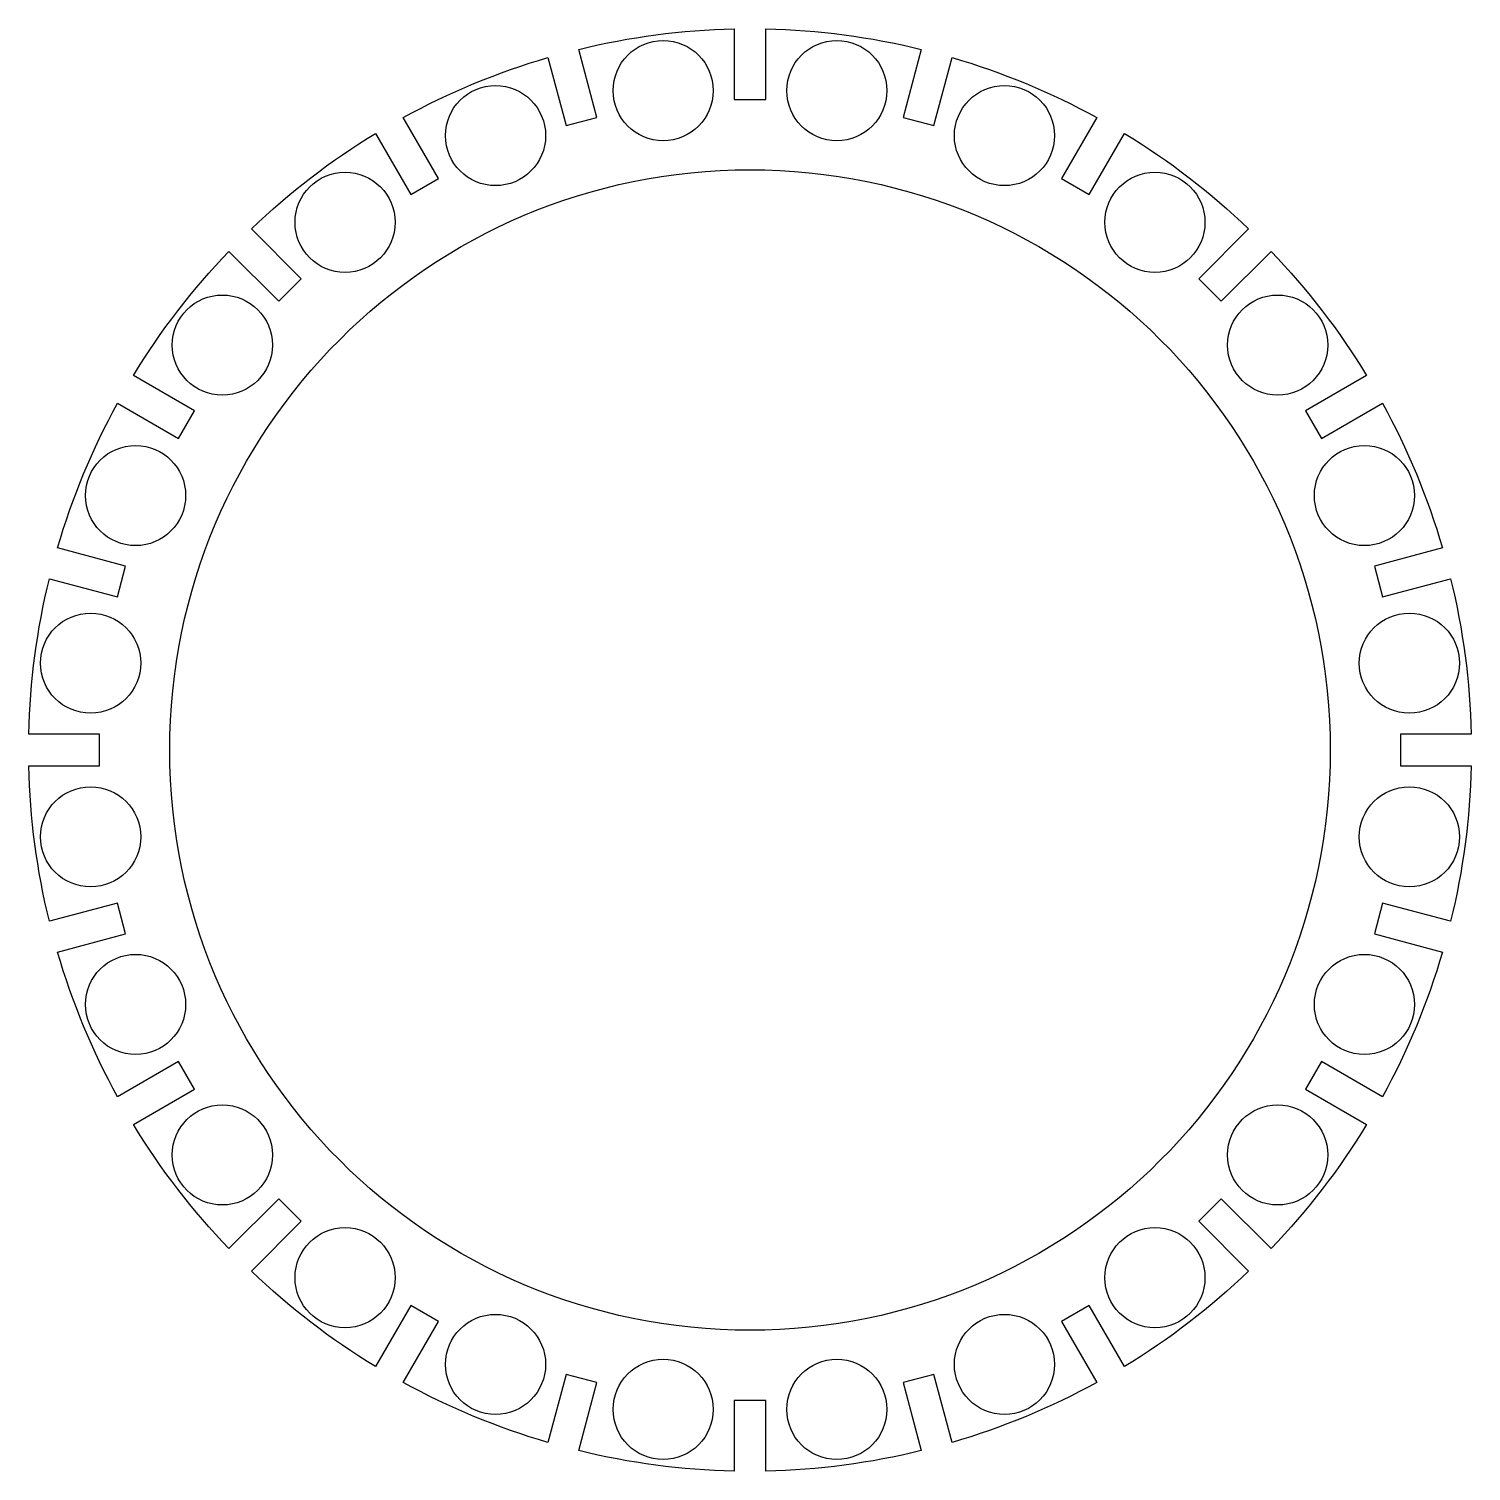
# Model space of a CAD drawing. Header units: millimetres. Extents: x -72 to 72, y -72 to 72.
import ezdxf

# ---------------------------------------------------------------- set-up
doc = ezdxf.new("R2010")
doc.units = ezdxf.units.MM
doc.layers.get('0').update_dxf_attribs({"linetype": 'CONTINUOUS'})

msp = doc.modelspace()

# ---------------------------------------------------------------- linework, layer by layer
msp.add_lwpolyline([(-72.01, -1.59), (-64.96, -1.59), (-64.96, 1.59), (-72.01, 1.59, -0.054482), (-69.96, 17.1), (-63.16, 15.28), (-62.34, 18.35), (-69.14, 20.17, -0.054482), (-63.15, 34.63), (-57.05, 31.11), (-55.46, 33.85), (-61.57, 37.38, -0.054482), (-52.04, 49.79), (-47.06, 44.81), (-44.81, 47.06), (-49.79, 52.04, -0.054482), (-37.38, 61.57), (-33.85, 55.46), (-31.11, 57.05), (-34.63, 63.15, -0.054482), (-20.17, 69.14), (-18.35, 62.34), (-15.28, 63.16), (-17.1, 69.96, -0.054482), (-1.59, 72.01), (-1.59, 64.96), (1.59, 64.96), (1.59, 72.01, -0.054482), (17.1, 69.96), (15.28, 63.16), (18.35, 62.34), (20.17, 69.14, -0.054482), (34.63, 63.15), (31.11, 57.05), (33.85, 55.46), (37.38, 61.57, -0.054482), (49.79, 52.04), (44.81, 47.06), (47.06, 44.81), (52.04, 49.79, -0.054482), (61.57, 37.38), (55.46, 33.85), (57.05, 31.11), (63.15, 34.63, -0.054482), (69.14, 20.17), (62.34, 18.35), (63.16, 15.28), (69.96, 17.1, -0.054482), (72.01, 1.59), (64.96, 1.59), (64.96, -1.59), (72.01, -1.59, -0.054482), (69.96, -17.1), (63.16, -15.28), (62.34, -18.35), (69.14, -20.17, -0.054482), (63.15, -34.63), (57.05, -31.11), (55.46, -33.85), (61.57, -37.38, -0.054482), (52.04, -49.79), (47.06, -44.81), (44.81, -47.06), (49.79, -52.04, -0.054482), (37.38, -61.57), (33.85, -55.46), (31.11, -57.05), (34.63, -63.15, -0.054482), (20.17, -69.14), (18.35, -62.34), (15.28, -63.16), (17.1, -69.96, -0.054482), (1.59, -72.01), (1.59, -64.96), (-1.59, -64.96), (-1.59, -72.01, -0.054482), (-17.1, -69.96), (-15.28, -63.16), (-18.35, -62.34), (-20.17, -69.14, -0.054482), (-34.63, -63.15), (-31.11, -57.05), (-33.85, -55.46), (-37.38, -61.57, -0.054482), (-49.79, -52.04), (-44.81, -47.06), (-47.06, -44.81), (-52.04, -49.79, -0.054482), (-61.57, -37.38), (-55.46, -33.85), (-57.05, -31.11), (-63.15, -34.63, -0.054482), (-69.14, -20.17), (-62.34, -18.35), (-63.16, -15.28), (-69.96, -17.1, -0.054482)], format="xyb", close=True)
for centre, radius in [((-8.67, 65.84), 5), ((8.67, 65.84), 5), ((-25.41, 61.35), 5), ((25.41, 61.35), 5), ((0, 0), 57.94), ((-40.43, 52.69), 5), ((40.43, 52.69), 5), ((-52.69, 40.43), 5), ((52.69, 40.43), 5), ((-61.35, 25.41), 5), ((61.35, 25.41), 5), ((-65.84, 8.67), 5), ((65.84, 8.67), 5), ((-65.84, -8.67), 5), ((65.84, -8.67), 5), ((-61.35, -25.41), 5), ((61.35, -25.41), 5), ((-52.69, -40.43), 5), ((52.69, -40.43), 5), ((-40.43, -52.69), 5), ((40.43, -52.69), 5), ((-25.41, -61.35), 5), ((25.41, -61.35), 5), ((-8.67, -65.84), 5), ((8.67, -65.84), 5)]:
    msp.add_circle(centre, radius)

doc.saveas('drawing.dxf')
